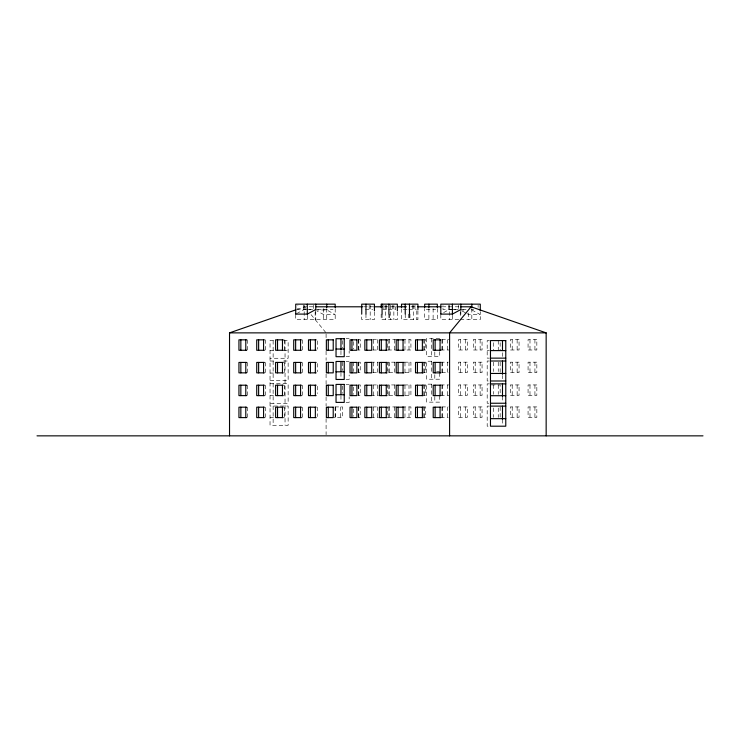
<?xml version="1.0" encoding="UTF-8"?>
<svg xmlns="http://www.w3.org/2000/svg" width="740" height="740" viewBox="0 0 740 740"><rect width="100%" height="100%" fill="white"/><g stroke="black" fill="none" stroke-linecap="round" stroke-linejoin="round"><path stroke-width="0.56" stroke-dasharray="3.7 2.78" d="M296.666 313.594L304.186 309.533L308.395 309.533M443.639 312.585L449.273 309.533L453.481 309.533M297.008 309.44L304.63 306.795L308.099 306.795M309.246 306.795L315.027 306.795M363.571 306.795L372.821 306.795M384.375 306.795L395.937 306.795M410.959 306.795L416.74 306.795M442.168 306.795L459.503 306.795M309.45 309.533L312.604 309.533M454.536 309.533L459.799 309.533M306.702 309.625L297.896 309.625L297.896 305.241M306.989 309.625L312.622 309.625M317.331 309.625L333.019 309.625M365.301 309.625L372.784 309.625M382.802 309.625L387.797 309.625M388.352 309.625L395.53 309.625L395.53 305.241M403.328 309.625L408.156 309.625M408.804 309.625L416.287 309.625M426.296 309.625L435.712 309.625M451.789 309.625L442.992 309.625L442.992 305.241M452.085 309.625L457.718 309.625M462.417 309.625L466.283 309.625M471.51 309.625L473.711 309.625M315.157 309.977L326.738 309.977L335.192 314.546L323.611 314.546L317.035 310.994M460.252 309.977L466.561 309.977M458.745 319.615L440.818 319.615L440.818 315.194M460.252 319.615L480.279 319.615L480.279 311.882M439.736 338.439L426.61 338.439L426.61 356.43L439.736 356.43L439.736 348.781M346.089 338.698L349.16 338.698M357.975 339.577L360.26 339.577L360.26 350.002L357.975 350.002M372.71 339.577L378.427 339.577M396.381 339.577L387.612 339.577L387.612 350.002L396.381 350.002M402.153 339.577L410.922 339.577L410.922 350.002L402.153 350.002M423.456 339.577L425.74 339.577L425.74 350.002L423.456 350.002M441.78 339.577L449.402 339.577M489.38 340.594L487.188 340.594L487.188 358.132L489.38 358.132M273.495 340.631L270.035 340.631L270.035 425.278L288.137 425.278L288.137 406.047L270.035 406.047M283.522 340.631L288.137 340.631L288.137 358.262L270.035 358.262M372.71 350.002L378.427 350.002M440.633 350.002L449.402 350.002M487.188 350.603L489.371 350.603M270.035 350.649L273.495 350.649M283.522 350.649L288.137 350.649M346.089 356.689L349.16 356.689L349.16 351.065M270.035 361.028L274.651 361.028M283.522 361.028L288.137 361.028L288.137 380.684L270.035 380.684M489.38 361.009L487.188 361.009L487.188 380.989L489.38 380.989M431.735 361.213L426.61 361.213L426.61 379.204L439.736 379.204L439.736 372.646M346.089 361.471L349.16 361.471M357.975 362.175L360.26 362.175L360.26 372.599L357.975 372.599M370.805 362.175L378.427 362.175M395.234 362.175L387.612 362.175L387.612 372.599L395.234 372.599M404.068 362.175L410.922 362.175L410.922 372.599L404.068 372.599M423.456 362.175L425.74 362.175L425.74 372.599L423.456 372.599M440.633 362.175L448.264 362.175M436.665 371.554L439.736 371.554M372.71 372.599L378.427 372.599M441.78 372.599L448.264 372.599M270.035 373.071L273.495 373.071M346.089 379.463L349.16 379.463L349.16 374.958M270.035 383.45L288.137 383.45L288.137 403.282L270.035 403.282M489.38 383.866L487.188 383.866L487.188 403.235L489.38 403.235M431.735 384.153L426.61 384.153L426.61 402.144L439.736 402.144L439.736 394.494M346.089 384.411L349.16 384.411M357.975 384.939L360.26 384.939L360.26 395.373L357.975 395.373M372.71 384.939L379.565 384.939M395.234 384.939L387.612 384.939L387.612 395.373L396.381 395.373M404.068 384.939L410.922 384.939L410.922 395.373L404.068 395.373M423.456 384.939L425.74 384.939L425.74 395.373L423.456 395.373M440.633 384.939L449.402 384.939M491.397 384.939L500.157 384.939L500.157 394.328M370.805 395.373L378.427 395.373M440.633 395.373L449.402 395.373M270.035 395.66L273.495 395.66M346.089 402.403L349.16 402.403L349.16 396.779M489.38 406.112L487.188 406.112L487.188 426.194L489.38 426.194M334.943 406.926L342.565 406.926L342.565 417.36L333.796 417.36M357.975 406.926L360.26 406.926L360.26 417.36L357.975 417.36M372.71 406.926L379.565 406.926M396.381 406.926L387.612 406.926L387.612 417.36L396.381 417.36M402.153 406.926L410.922 406.926L410.922 417.36L404.068 417.36M423.456 406.926L425.74 406.926L425.74 417.36L423.456 417.36M441.78 406.926L448.264 406.926M370.805 417.36L378.427 417.36M440.633 417.36L448.264 417.36M270.035 417.656L273.495 417.656M471.824 309.977L480.279 314.546L468.707 314.546L466.829 313.529M462.13 310.994L465.886 313.029M304.63 306.795L306.055 308.534M311.068 314.62L326.09 332.871M534.928 339.577L534.928 350.002M534.928 362.175L534.928 372.599M534.928 384.939L534.928 395.373M534.928 406.926L534.928 417.36M529.988 339.577L529.988 350.002M529.988 362.175L529.988 372.599M529.988 384.939L529.988 395.373M529.988 406.926L529.988 417.36M517.14 339.577L517.14 350.002M517.14 362.175L517.14 372.599M517.14 384.939L517.14 395.373M517.14 406.926L517.14 417.36M512.2 339.577L512.2 350.002M512.2 362.175L512.2 372.599M512.2 384.939L512.2 395.373M512.2 406.926L512.2 417.36M502.488 352.758L502.488 357.059M502.488 375.439L502.488 378.769M502.488 396.4L502.488 400.96M502.488 419.497L502.488 425.075M500.157 342.703L500.157 350.002M500.157 362.175L500.157 372.599M500.157 406.926L500.157 417.36M498.251 340.622L498.251 350.002M498.251 362.175L498.251 371.554M498.251 384.939L498.251 394.328M498.251 407.971L498.251 417.36M493.303 342.703L493.303 350.002M493.303 362.175L493.303 371.554M493.303 384.939L493.303 394.328M493.303 407.971L493.303 417.36M480.14 339.577L480.14 350.002M480.14 362.175L480.14 372.599M480.14 384.939L480.14 395.373M480.14 406.926L480.14 417.36M478.114 305.241L478.114 307.433M475.2 339.577L475.2 350.002M475.2 362.175L475.2 372.599M475.2 384.939L475.2 395.373M475.2 406.926L475.2 417.36M471.824 308.571L471.824 319.615M468.707 312.992L468.707 319.615M465.368 339.577L465.368 350.002M465.368 362.175L465.368 372.599M465.368 384.939L465.368 395.373M465.368 406.926L465.368 417.36M460.854 310.782L460.854 316.304M460.428 339.577L460.428 350.002M460.428 362.175L460.428 372.599M460.428 384.939L460.428 395.373M460.428 406.926L460.428 417.36M460.252 311.882L460.252 317.404M458.68 305.241L458.68 308.525M452.399 315.194L452.399 319.615M449.273 305.25L449.273 319.615M448.782 305.241L448.782 309.625M447.487 339.577L447.487 350.002M447.487 362.175L447.487 372.599M447.487 384.939L447.487 395.373M447.487 406.926L447.487 417.36M442.548 339.577L442.548 350.002M442.548 362.175L442.548 372.599M442.548 384.939L442.548 395.373M442.548 406.926L442.548 417.36M441.974 339.836L441.974 350.261M441.974 362.424L441.974 372.858M441.974 385.198L441.974 395.623M441.974 407.185L441.974 417.61M437.349 308.571L437.349 319.615L424.658 319.615L424.658 308.571M434.805 351.935L434.805 356.43M434.805 374.699L434.805 379.204M434.805 396.52L434.805 402.144M433.122 308.571L433.122 319.615M431.54 338.439L431.54 356.43M431.54 361.213L431.54 379.204M431.54 384.153L431.54 402.144M428.895 308.571L428.895 319.615M424.288 339.836L424.288 350.261M424.288 362.424L424.288 372.858M424.288 385.198L424.288 395.623M424.288 407.185L424.288 417.61M423.826 339.577L423.826 350.002M423.826 362.175L423.826 372.599M423.826 384.939L423.826 395.373M423.826 406.926L423.826 417.36M417.924 310.782L417.924 319.615L401.506 319.615L401.506 308.571M416.796 310.782L416.796 319.615M414.964 305.241L414.964 309.625M413.688 305.25L413.688 319.615M412.661 305.241L412.661 309.625M409.96 314.093L409.96 319.615M409.47 314.093L409.47 319.615M409.007 339.577L409.007 350.002M409.007 362.175L409.007 372.599M409.007 384.939L409.007 395.373M409.007 406.926L409.007 417.36M408.332 314.093L408.332 319.615M405.233 314.093L405.233 319.615M404.974 339.836L404.974 350.261M404.974 362.424L404.974 372.858M404.974 385.198L404.974 395.623M404.974 407.185L404.974 417.61M397.361 311.882L397.361 319.615L381.165 319.615L381.165 314.093M394.466 339.577L394.466 350.002M394.466 362.175L394.466 372.599M394.466 384.939L394.466 395.373M394.466 406.926L394.466 417.36M393.856 305.25L393.856 319.615M392.219 305.241L392.219 309.625M390.526 305.25L390.526 319.615M389.619 314.093L389.619 319.615M389.527 339.577L389.527 350.002M389.527 362.175L389.527 372.599M389.527 384.939L389.527 395.373M389.527 406.926L389.527 417.36M388.907 314.093L388.907 319.615M388.167 339.836L388.167 350.261M388.167 362.424L388.167 372.858M388.167 385.198L388.167 395.623M388.167 407.185L388.167 417.61M386.428 305.241L386.428 309.625M385.401 305.25L385.401 319.615M383.903 305.241L383.903 309.625M382.071 314.093L382.071 319.615M377.659 339.577L377.659 350.002M377.659 362.175L377.659 372.599M377.659 384.939L377.659 395.373M377.659 406.926L377.659 417.36M374.431 311.882L374.431 319.615L361.731 319.615L361.731 314.093M373.626 339.836L373.626 350.261M373.626 362.424L373.626 372.858M373.626 385.198L373.626 395.623M373.626 407.185L373.626 417.61M370.194 305.25L370.194 319.615M369.168 305.241L369.168 309.625M365.967 314.093L365.967 319.615M358.798 339.836L358.798 350.261M358.798 362.424L358.798 372.858M358.798 385.198L358.798 395.623M358.798 407.185L358.798 417.61M358.345 339.577L358.345 350.002M358.345 362.175L358.345 372.599M358.345 384.939L358.345 395.373M358.345 406.926L358.345 417.36M353.406 341.658L353.406 348.956M353.406 362.175L353.406 371.554M353.406 387.029L353.406 394.328M353.406 409.017L353.406 416.315M342.565 340.622L342.565 347.92M342.565 362.175L342.565 370.518M342.565 385.984L342.565 393.282M340.964 351.065L340.964 355.561M340.964 372.71L340.964 378.334M340.964 395.66L340.964 402.403M340.65 406.926L340.65 417.36M335.71 406.926L335.71 417.36M335.192 308.571L335.192 319.615L295.732 319.615L295.732 315.194M335.137 407.185L335.137 417.61M326.738 308.571L326.738 319.615M326.09 334.008L326.09 338.587M326.09 351.176L326.09 360.334M326.09 374.061L326.09 384.356M326.09 396.945L326.09 406.103M326.09 418.692L326.09 434.704M323.611 308.571L323.611 319.615M317.266 340.872L317.266 349.215M317.266 363.47L317.266 371.813M317.266 386.243L317.266 393.541M317.266 407.185L317.266 416.574M315.758 310.782L315.758 319.615M315.157 311.882L315.157 319.615M313.594 305.241L313.594 308.525M307.304 315.194L307.304 319.615M304.186 305.25L304.186 319.615M303.687 305.241L303.687 309.625M302.493 339.836L302.493 350.261M302.493 362.424L302.493 372.858M302.493 385.198L302.493 395.623M302.493 407.185L302.493 417.61M285.039 340.631L285.039 425.278M284.382 339.836L284.382 350.261M284.382 362.424L284.382 372.858M284.382 385.198L284.382 395.623M284.382 407.185L284.382 417.61M273.134 340.631L273.134 358.262M273.134 361.028L273.134 380.684M273.134 383.45L273.134 403.282M273.134 406.047L273.134 425.278M265.484 339.836L265.484 350.261M265.484 362.424L265.484 372.858M265.484 385.198L265.484 395.623M265.484 407.185L265.484 417.61M247.706 339.836L247.706 350.261M247.706 362.424L247.706 372.858M247.706 385.198L247.706 395.623M247.706 407.185L247.706 417.61M467.282 339.577L458.513 339.577L458.513 350.002L467.282 350.002L467.282 339.577M482.055 339.577L473.286 339.577L473.286 350.002L482.055 350.002L482.055 339.577M519.054 339.577L510.286 339.577L510.286 350.002L519.054 350.002L519.054 339.577M536.833 339.577L528.073 339.577L528.073 350.002L536.833 350.002L536.833 339.577M467.282 362.175L458.513 362.175L458.513 372.599L467.282 372.599L467.282 362.175M482.055 362.175L473.286 362.175L473.286 372.599L482.055 372.599L482.055 362.175M519.054 362.175L510.286 362.175L510.286 372.599L519.054 372.599L519.054 362.175M536.833 362.175L528.073 362.175L528.073 372.599L536.833 372.599L536.833 362.175M467.282 384.939L458.513 384.939L458.513 395.373L467.282 395.373L467.282 384.939M482.055 384.939L473.286 384.939L473.286 395.373L482.055 395.373L482.055 384.939M519.054 384.939L510.286 384.939L510.286 395.373L519.054 395.373L519.054 384.939M536.833 384.939L528.073 384.939L528.073 395.373L536.833 395.373L536.833 384.939M467.282 406.926L458.513 406.926L458.513 417.36L467.282 417.36L467.282 406.926M482.055 406.926L473.286 406.926L473.286 417.36L482.055 417.36L482.055 406.926M519.054 406.926L510.286 406.926L510.286 417.36L519.054 417.36L519.054 406.926M536.833 406.926L528.073 406.926L528.073 417.36L536.833 417.36L536.833 406.926"/><path stroke-width="1.11" d="M546.157 435.851L546.157 332.871L471.065 306.795L449.596 332.871L449.596 435.851M315.758 309.533L307.304 314.102L295.732 314.102M460.854 309.533L452.399 314.102L440.818 314.102M229.529 435.851L229.529 332.871L295.917 309.82M316.183 306.795L362.415 306.795M373.978 306.795L382.071 306.795M397.093 306.795L406.343 306.795M417.897 306.795L441.012 306.795M460.659 306.795L471.065 306.795M229.529 332.871L546.157 332.871M246.559 339.836L238.937 339.836L238.937 350.261L246.559 350.261M264.346 339.836L256.725 339.836L256.725 350.261L264.346 350.261M283.244 339.836L275.613 339.836L275.613 350.261L283.244 350.261M301.346 339.836L293.725 339.836L293.725 350.261L301.346 350.261M316.119 339.836L308.497 339.836L308.497 350.261L316.119 350.261M387.02 339.836L379.398 339.836L379.398 350.261L387.02 350.261M403.837 339.836L396.205 339.836L396.205 350.261L403.837 350.261M423.141 339.836L415.519 339.836L415.519 350.261L423.141 350.261M440.837 339.836L433.214 339.836L433.214 350.261L440.837 350.261M336.034 349.039L344.239 349.039M490.472 350.603L505.772 350.603M490.481 358.132L505.772 358.132M490.472 361.009L505.772 361.009M246.559 362.424L238.937 362.424L238.937 372.858L246.559 372.858M264.346 362.424L256.725 362.424L256.725 372.858L264.346 372.858M283.244 362.424L275.613 362.424L275.613 372.858L283.244 372.858M301.346 362.424L293.725 362.424L293.725 372.858L301.346 372.858M316.119 362.424L308.497 362.424L308.497 372.858L316.119 372.858M387.02 362.424L379.398 362.424L379.398 372.858L387.02 372.858M403.837 362.424L396.205 362.424L396.205 372.858L403.837 372.858M423.141 362.424L415.519 362.424L415.519 372.858L423.141 372.858M440.837 362.424L433.214 362.424L433.214 372.858L440.837 372.858M336.034 371.813L344.239 371.813M490.481 373.46L505.772 373.46M490.481 380.989L505.772 380.989M490.472 383.866L505.772 383.866M246.559 385.198L238.937 385.198L238.937 395.623L246.559 395.623M264.346 385.198L256.725 385.198L256.725 395.623L264.346 395.623M283.244 385.198L275.613 385.198L275.613 395.623L283.244 395.623M301.346 385.198L293.725 385.198L293.725 395.623L301.346 395.623M316.119 385.198L308.497 385.198L308.497 395.623L316.119 395.623M387.02 385.198L379.398 385.198L379.398 395.623L387.02 395.623M403.837 385.198L396.205 385.198L396.205 395.623L403.837 395.623M423.141 385.198L415.519 385.198L415.519 395.623L423.141 395.623M440.837 385.198L433.214 385.198L433.214 395.623L440.837 395.623M336.034 394.753L344.239 394.753M490.481 395.706L505.772 395.706M490.481 403.235L505.772 403.235M490.472 406.112L505.772 406.112M246.559 407.185L238.937 407.185L238.937 417.61L246.559 417.61M264.346 407.185L256.725 407.185L256.725 417.61L264.346 417.61M283.244 407.185L275.613 407.185L275.613 417.61L283.244 417.61M301.346 407.185L293.725 407.185L293.725 417.61L301.346 417.61M316.119 407.185L308.497 407.185L308.497 417.61L316.119 417.61M387.02 407.185L379.398 407.185L379.398 417.61L387.02 417.61M403.837 407.185L396.205 407.185L396.205 417.61L403.837 417.61M423.141 407.185L415.519 407.185L415.519 417.61L423.141 417.61M440.837 407.185L433.214 407.185L433.214 417.61L440.837 417.61M490.481 418.664L505.772 418.664M37 435.851L703 435.851M502.488 340.594L502.488 350.603M502.488 361.009L502.488 374.329M502.488 383.866L502.488 396.4M502.488 406.112L502.488 419.497M480.279 310.782L480.279 304.149L440.818 304.149L440.818 314.093M471.824 304.149L471.824 307.461M460.854 304.149L460.854 309.671M452.399 304.149L452.399 314.093M440.069 339.836L440.069 350.261M440.069 362.424L440.069 372.858M440.069 385.198L440.069 395.623M440.069 407.185L440.069 417.61M437.349 307.461L437.349 304.149L424.658 304.149L424.658 307.461M435.12 339.836L435.12 350.261M435.12 362.424L435.12 372.858M435.12 385.198L435.12 395.623M435.12 407.185L435.12 417.61M428.895 304.149L428.895 307.461M422.374 339.836L422.374 350.261M422.374 362.424L422.374 372.858M422.374 385.198L422.374 395.623M422.374 407.185L422.374 417.61M417.924 309.671L417.924 304.149L401.506 304.149L401.506 307.461M417.434 339.836L417.434 350.261M417.434 362.424L417.434 372.858M417.434 385.198L417.434 395.623M417.434 407.185L417.434 417.61M409.47 304.149L409.47 314.093M405.233 304.149L405.233 314.093M403.06 339.836L403.06 350.261M403.06 362.424L403.06 372.858M403.06 385.198L403.06 395.623M403.06 407.185L403.06 417.61M398.12 339.836L398.12 350.261M398.12 362.424L398.12 372.858M398.12 385.198L398.12 395.623M398.12 407.185L398.12 417.61M397.361 310.782L397.361 304.149L381.165 304.149L381.165 307.461M388.907 304.149L388.907 314.093M386.252 339.836L386.252 350.261M386.252 362.424L386.252 372.858M386.252 385.198L386.252 395.623M386.252 407.185L386.252 417.61M382.071 304.149L382.071 314.093M381.313 339.836L381.313 350.261M381.313 362.424L381.313 372.858M381.313 385.198L381.313 395.623M381.313 407.185L381.313 417.61M374.431 310.782L374.431 304.149L361.731 304.149L361.731 314.093M366.772 339.836L366.772 350.261M366.772 362.424L366.772 372.858M366.772 385.198L366.772 395.623M366.772 407.185L366.772 417.61M365.967 304.149L365.967 314.093M351.953 339.836L351.953 350.261M351.953 362.424L351.953 372.858M351.953 385.198L351.953 395.623M351.953 407.185L351.953 417.61M340.964 338.698L340.964 349.946M340.964 361.471L340.964 371.591M340.964 384.411L340.964 394.531M335.192 307.461L335.192 304.149L295.732 304.149L295.732 314.093M328.282 339.836L328.282 350.261M328.282 362.424L328.282 372.858M328.282 385.198L328.282 395.623M328.282 407.185L328.282 417.61M326.738 304.149L326.738 307.461M315.758 304.149L315.758 309.671M315.351 339.836L315.351 350.261M315.351 362.424L315.351 372.858M315.351 385.198L315.351 395.623M315.351 407.185L315.351 417.61M310.411 339.836L310.411 350.261M310.411 362.424L310.411 372.858M310.411 385.198L310.411 395.623M310.411 407.185L310.411 417.61M307.304 304.149L307.304 314.093M300.579 339.836L300.579 350.261M300.579 362.424L300.579 372.858M300.579 385.198L300.579 395.623M300.579 407.185L300.579 417.61M295.639 339.836L295.639 350.261M295.639 362.424L295.639 372.858M295.639 385.198L295.639 395.623M295.639 407.185L295.639 417.61M282.467 339.836L282.467 350.261M282.467 362.424L282.467 372.858M282.467 385.198L282.467 395.623M282.467 407.185L282.467 417.61M277.528 339.836L277.528 350.261M277.528 362.424L277.528 372.858M277.528 385.198L277.528 395.623M277.528 407.185L277.528 417.61M263.579 339.836L263.579 350.261M263.579 362.424L263.579 372.858M263.579 385.198L263.579 395.623M263.579 407.185L263.579 417.61M258.63 339.836L258.63 350.261M258.63 362.424L258.63 372.858M258.63 385.198L258.63 395.623M258.63 407.185L258.63 417.61M245.791 339.836L245.791 350.261M245.791 362.424L245.791 372.858M245.791 385.198L245.791 395.623M245.791 407.185L245.791 417.61M240.852 339.836L240.852 350.261M240.852 362.424L240.852 372.858M240.852 385.198L240.852 395.623M240.852 407.185L240.852 417.61M344.239 338.698L336.034 338.698L336.034 356.689L344.239 356.689L344.239 338.698M333.222 339.836L326.368 339.836L326.368 350.261L333.222 350.261L333.222 339.836M356.893 339.836L350.039 339.836L350.039 350.261L356.893 350.261L356.893 339.836M371.711 339.836L364.857 339.836L364.857 350.261L371.711 350.261L371.711 339.836M505.772 340.594L490.472 340.594L490.481 426.194L505.772 426.194L505.772 340.594M344.239 361.471L336.034 361.471L336.034 379.463L344.239 379.463L344.239 361.471M333.222 362.424L326.368 362.424L326.368 372.858L333.222 372.858L333.222 362.424M356.893 362.424L350.039 362.424L350.039 372.858L356.893 372.858L356.893 362.424M371.711 362.424L364.857 362.424L364.857 372.858L371.711 372.858L371.711 362.424M344.239 384.411L336.034 384.411L336.034 402.403L344.239 402.403L344.239 384.411M333.222 385.198L326.368 385.198L326.368 395.623L333.222 395.623L333.222 385.198M356.893 385.198L350.039 385.198L350.039 395.623L356.893 395.623L356.893 385.198M371.711 385.198L364.857 385.198L364.857 395.623L371.711 395.623L371.711 385.198M333.222 407.185L326.368 407.185L326.368 417.61L333.222 417.61L333.222 407.185M356.893 407.185L350.039 407.185L350.039 417.61L356.893 417.61L356.893 407.185M371.711 407.185L364.857 407.185L364.857 417.61L371.711 417.61L371.711 407.185"/></g></svg>
